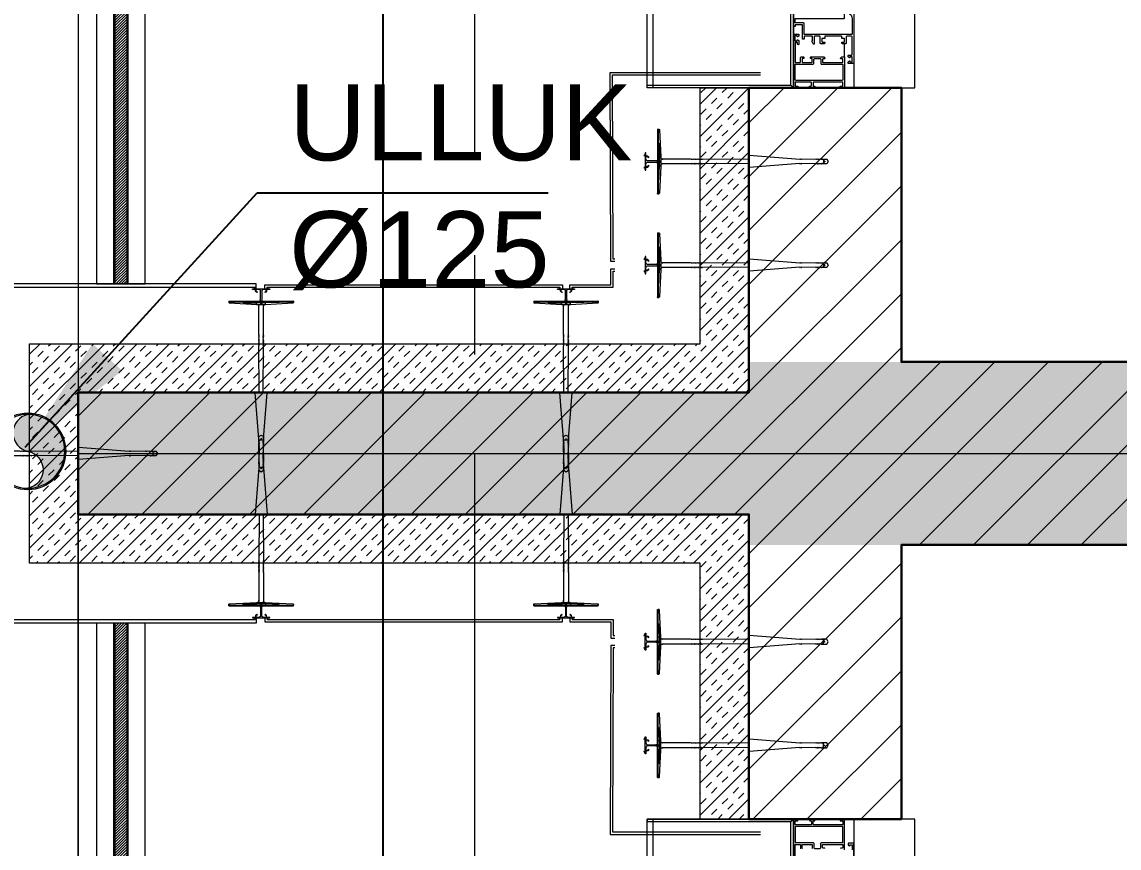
# Model space of a CAD drawing. Header units: centimetres. Extents: x 92587 to 105438, y -55119 to -48334.
# Drawn here: x 93369.9 to 93549.8, y -51037.1 to -50901.6 of the extents above; entities that cross this region are included whole.
import ezdxf

# ---------------------------------------------------------------- set-up
doc = ezdxf.new("R2010")
doc.units = ezdxf.units.CM
doc.header["$LTSCALE"] = 50
doc.header["$MEASUREMENT"] = 0
for name, pattern in [('AUSGEZOGEN', [0]), ('AXES', [2, 1.25, -0.25, 0.25, -0.25]), ('CACHE', [0.375, 0.25, -0.125]), ('CORNER', [20, 0, -20])]:
    doc.linetypes.add(name, pattern=pattern)
doc.layers.get('0').update_dxf_attribs({"color": 8})
for name, color, linetype, lineweight in [('ACITOP', 214, 'Continuous', 18), ('BETON CACHE', 4, 'CACHE', 5), ('CONSOLE ISOL.', 214, 'Continuous', 15), ('ISOLATION', 252, 'Continuous', 0), ('MACONNERIE COUPE', 7, 'Continuous', 30), ('MACONNERIE HACHURE', 253, 'Continuous', 13), ('WD_Corner', 154, 'Continuous', 5), ('WD_Dowel', 154, 'Continuous', 5), ('WD_Text_Legende', 154, 'AUSGEZOGEN', 5), ('WINDOWS', 21, 'Continuous', 5)]:
    doc.layers.add(name, color=color, linetype=linetype, lineweight=lineweight)
for name, color, linetype in [('AXES', 10, 'AXES'), ('BORD', 5, 'Continuous'), ('TALUS', 2, 'Continuous'), ('TEXTE', 7, 'Continuous')]:
    doc.layers.add(name, color=color, linetype=linetype)
doc.layers.add('HYPALON', color=7, linetype='Continuous', true_color=0xffaa00)
doc.layers.add('WD_Assist1', color=6, linetype='CORNER', lineweight=0, plot=False)
doc.styles.add('RS_TEXT_1.50', font='arial.ttf', dxfattribs={"height": 12.5})
doc.styles.add('RS_TXT_50', font='arial.ttf', dxfattribs={"height": 12.5})
doc.dimstyles.new('ISO-25', dxfattribs={"dimtxt": 2.5, "dimasz": 2.5, "dimexe": 1.25, "dimexo": 0.625, "dimtad": 1, "dimtxsty": 'Standard', "dimcen": 2.5, "dimadec": 0, "dimazin": 0, "dimtfac": 1, "dimtmove": 0, "dimatfit": 3, "dimfxl": 1, "dimarcsym": 0})
doc.dimstyles.new('RS_50CM_LINEAIRE', dxfattribs={"dimscale": 5, "dimtxt": 12.5, "dimasz": 1.5, "dimexe": 1, "dimexo": 2.5, "dimgap": 1, "dimtad": 1, "dimdec": 1, "dimrnd": 0.5, "dimdsep": 46, "dimtxsty": 'RS_TXT_50', "dimblk1": 'ARCHTICK', "dimblk2": 'ARCHTICK', "dimsah": 1, "dimcen": 2.5, "dimdle": 1, "dimclrt": 4, "dimadec": 0, "dimazin": 2, "dimtfac": 1, "dimtdec": 1, "dimtix": 1, "dimtmove": 2, "dimatfit": 3, "dimfxl": 1, "dimtolj": 1, "dimtzin": 0, "dimarcsym": 0})

# ---------------------------------------------------------------- blocks, each defined once
blk = doc.blocks.new('A$C1cd8c289')
at = {"layer": 'AXES', "lineweight": 5, "ltscale": 1.3}
blk.add_line((-1265, 1580), (-1265, -1500), dxfattribs=at)
blk = doc.blocks.new('DRITARE POS 3')
at = {"layer": 'WINDOWS', "color": 165, "linetype": 'CACHE'}
blk.add_line((-32.9, -160.11), (-32.9, 0), dxfattribs=at)
at = {"layer": 'WINDOWS'}
for p, q in [((-9.9, -151.38), (-9.9, -150)), ((-1.5, -155.12), (-1.5, -152.86))]:
    blk.add_line(p, q, dxfattribs=at)
at = {"layer": 'WINDOWS', "color": 165}
for points in [[(-9.9, 0), (-9.9, -160.11), (-33.9, -160.11), (-33.9, 0)], [(-9.9, 0), (-33.9, 0), (-33.9, -0.4), (-10.3, -0.4)], [(-10.3, -159.71), (-10.3, -0.4), (-9.9, 0), (-9.9, -160.11)], [(0, 0), (0, -160.11), (10, -160.11), (10, 0)], [(-9.9, -160.11), (-33.9, -160.11), (-33.9, -159.71), (-10.3, -159.71)]]:
    blk.add_lwpolyline(points, close=True, dxfattribs=at)
at = {"layer": 'WINDOWS'}
for points in [[(-4.76, -4.8, 0.414214), (-4.82, -4.74), (-5.01, -4.74, -0.340481), (-5.14, -4.65), (-5.14, -4.24, -0.414214), (-5.04, -4.14), (-1.87, -4.14, -0.414214), (-1.78, -4.24), (-1.78, -4.65, -0.414214), (-1.87, -4.74), (-2.09, -4.74, 0.414214), (-2.15, -4.8)], [(-1.5, -5.02), (-1.5, -0.06, 0.414214), (-1.55, 0), (-2.13, 0, 0.322823), (-2.19, -0.04), (-2.24, -0.21, 0.511918), (-2.19, -0.28), (-1.87, -0.28, -0.414214), (-1.78, -0.37), (-1.78, -0.84, -0.414214), (-1.87, -0.93), (-6.57, -0.93, -0.414214), (-6.67, -0.84), (-6.67, -0.37, -0.414214), (-6.57, -0.28), (-6.44, -0.28, 0.511918), (-6.39, -0.21), (-6.45, -0.04, 0.322823), (-6.5, 0), (-7.12, 0, 0.322823), (-7.17, -0.04), (-7.23, -0.21, 0.511918), (-7.17, -0.28), (-7.04, -0.28, -0.414214), (-6.95, -0.37), (-6.95, -0.84, -0.414214), (-7.04, -0.93), (-9.52, -0.93, -0.414214), (-9.62, -0.84), (-9.62, -0.37, -0.414214), (-9.52, -0.28), (-9.21, -0.28, 0.511918), (-9.15, -0.21), (-9.21, -0.04, 0.322823), (-9.26, 0), (-9.84, 0, 0.414214), (-9.9, -0.06), (-9.9, -8.75, 0.414214)], [(-9.62, -7.37), (-9.62, -4.2, -0.414214), (-9.56, -4.14), (-8.83, -4.14, -0.414214), (-8.74, -4.24), (-8.74, -4.89, 0.414214)], [(-8.4, -4.8, -0.414214), (-8.46, -4.74), (-8.46, -4.24, -0.414214), (-8.37, -4.14), (-6.91, -4.14, -0.414214), (-6.82, -4.24), (-6.82, -4.74, -0.414214), (-6.87, -4.8)], [(0, -11.37), (0, -4.01, 0.414214), (-0.06, -3.96), (-0.84, -3.96, 0.414214), (-0.9, -4.01), (-0.9, -4.22, 0.250765), (-0.88, -4.27), (-0.71, -4.4, 0.599022), (-0.62, -4.35), (-0.62, -4.26, -0.414214), (-0.56, -4.2), (-0.3, -4.2, -0.414214), (-0.25, -4.26), (-0.25, -5.04, -0.414214)], [(0, -148.74), (0, -156.1, -0.414214), (-0.06, -156.15), (-0.84, -156.15, -0.414214), (-0.9, -156.1), (-0.9, -155.89, -0.250765), (-0.88, -155.85), (-0.71, -155.72, -0.599022), (-0.62, -155.76), (-0.62, -155.86, 0.414214), (-0.56, -155.91), (-0.3, -155.91, 0.414214), (-0.25, -155.86), (-0.25, -155.07, 0.414214), (-0.3, -155.02), (-0.56, -155.02, 0.414214), (-0.62, -155.07), (-0.62, -155.16, -0.599022), (-0.71, -155.21), (-0.88, -155.08, -0.250765), (-0.9, -155.03), (-0.9, -154.83, -0.414214), (-0.84, -154.77), (-0.34, -154.77, 0.414214), (-0.28, -154.72), (-0.28, -151.77, 0.414214), (-0.38, -151.67), (-1.12, -151.67, 0.414214), (-1.22, -151.77), (-1.22, -152.79, -0.414214), (-1.31, -152.89), (-1.87, -152.89, -0.414214), (-1.96, -152.79), (-1.96, -152.66, -0.414214), (-1.91, -152.61), (-1.55, -152.61, 0.414214), (-1.5, -152.55), (-1.5, -152.1, 0.414214), (-1.55, -152.05), (-1.91, -152.05, -0.414214), (-1.96, -151.99), (-1.96, -151.73, 0.414214), (-2.02, -151.67), (-4.71, -151.67, 0.414214), (-4.76, -151.73), (-4.76, -151.99, -0.414214), (-4.82, -152.05), (-5.17, -152.05, 0.414214), (-5.23, -152.1), (-5.23, -152.55, 0.414214), (-5.17, -152.61), (-4.82, -152.61, -0.414214), (-4.76, -152.66), (-4.76, -152.79, -0.414214), (-4.86, -152.89), (-5.42, -152.89, -0.414214), (-5.51, -152.79), (-5.51, -151.77, 0.414214), (-5.6, -151.67), (-6.39, -151.67, 0.414214), (-6.48, -151.77), (-6.48, -152.89, -0.809546), (-6.66, -152.93), (-6.85, -152.5, -0.543142), (-6.8, -152.42, 0.414214), (-6.74, -152.36), (-6.74, -151.77, 0.414214), (-6.84, -151.67), (-8.07, -151.67, 0.414214), (-8.12, -151.73), (-8.12, -152.08, -0.414214), (-8.18, -152.14), (-8.35, -152.14, -0.414214), (-8.4, -152.08), (-8.4, -149.86, 0.414214), (-8.5, -149.77), (-9.56, -149.77, 0.414214), (-9.62, -149.83), (-9.62, -150.03, -0.414214), (-9.67, -150.09), (-9.84, -150.09, -0.414214), (-9.9, -150.03), (-9.9, -143.85, -0.414214)]]:
    blk.add_lwpolyline(points, format="xyb", dxfattribs=at)
for points in [[(-9.9, -160.11), (-9.9, 0), (0, 0), (0, -160.11)], [(-1.78, -1.27), (-1.83, -1.21), (-9.56, -1.21), (-9.62, -1.27), (-9.62, -3.81), (-9.56, -3.86), (-6.63, -3.86), (-6.54, -3.96), (-6.54, -4.7), (-6.44, -4.8), (-5.51, -4.8), (-5.42, -4.7), (-5.42, -3.96), (-5.32, -3.86), (-1.83, -3.86), (-1.78, -3.81)], [(-1.78, -158.84), (-1.83, -158.9), (-9.56, -158.9), (-9.62, -158.84), (-9.62, -156.3), (-9.56, -156.25), (-6.63, -156.25), (-6.54, -156.15), (-6.54, -155.41), (-6.44, -155.31), (-5.51, -155.31), (-5.42, -155.41), (-5.42, -156.15), (-5.32, -156.25), (-1.83, -156.25), (-1.78, -156.3)]]:
    blk.add_lwpolyline(points, close=True, dxfattribs=at)
for points in [[(-1.5, -147.9, -0.414214), (-1.4, -147.81), (-1.18, -147.81), (-1.18, -147.81, -0.414214), (-0.28, -148.74), (-0.28, -151.34, -0.414214), (-0.34, -151.39), (-8.07, -151.39, -0.414214), (-8.12, -151.34), (-8.12, -149.58, 0.414214), (-8.22, -149.49), (-9.52, -149.49, -0.414214), (-9.62, -149.4), (-9.62, -148.84, -0.414214), (-9.52, -148.74), (-1.59, -148.74, 0.414214), (-1.5, -148.65)], [(-7.08, -155.11), (-7.02, -155.05, -0.198912), (-6.98, -155.03), (-4.97, -155.03, -0.198912), (-4.93, -155.05), (-4.78, -155.2, -0.198912), (-4.76, -155.24), (-4.76, -155.31, -0.414214), (-4.82, -155.37), (-5.01, -155.37, 0.340481), (-5.14, -155.46), (-5.14, -155.87, 0.414214), (-5.04, -155.97), (-1.87, -155.97, 0.414214), (-1.78, -155.87), (-1.78, -155.46, 0.414214), (-1.87, -155.37), (-2.09, -155.37, -0.414214), (-2.15, -155.31), (-2.15, -155.24, -0.198912), (-2.13, -155.2), (-1.98, -155.05, -0.198912), (-1.94, -155.03), (-1.55, -155.03, -0.414214), (-1.5, -155.09), (-1.5, -160.06, -0.414214), (-1.55, -160.11), (-2.13, -160.11, -0.322823), (-2.19, -160.07), (-2.24, -159.91, -0.511918), (-2.19, -159.83), (-1.87, -159.83, 0.414214), (-1.78, -159.74), (-1.78, -159.27, 0.414214), (-1.87, -159.18), (-6.57, -159.18, 0.414214), (-6.67, -159.27), (-6.67, -159.74, 0.414214), (-6.57, -159.83), (-6.44, -159.83, -0.511918), (-6.39, -159.91), (-6.45, -160.07, -0.322823), (-6.5, -160.11), (-7.12, -160.11, -0.322823), (-7.17, -160.07), (-7.23, -159.91, -0.511918), (-7.17, -159.83), (-7.04, -159.83, 0.414214), (-6.95, -159.74), (-6.95, -159.27, 0.414214), (-7.04, -159.18), (-9.52, -159.18, 0.414214), (-9.62, -159.27), (-9.62, -159.74, 0.414214), (-9.52, -159.83), (-9.21, -159.83, -0.511918), (-9.15, -159.91), (-9.21, -160.07, -0.322823), (-9.26, -160.11), (-9.84, -160.11, -0.414214), (-9.9, -160.06), (-9.9, -151.36, -0.414214), (-9.84, -151.3), (-9.06, -151.3, -0.414214), (-9, -151.36), (-9, -151.6, -0.250765), (-9.03, -151.65), (-9.19, -151.76, -0.599022), (-9.28, -151.71), (-9.28, -151.6, 0.414214), (-9.34, -151.54), (-9.6, -151.54, 0.414214), (-9.65, -151.6), (-9.65, -152.38, 0.414214), (-9.6, -152.44), (-9.34, -152.44, 0.414214), (-9.28, -152.38), (-9.28, -152.31, -0.599022), (-9.19, -152.26), (-9.03, -152.37, -0.250765), (-9, -152.42), (-9, -152.95, -1), (-9.21, -152.95), (-9.21, -152.74, 0.414214), (-9.26, -152.68), (-9.56, -152.68, 0.414214), (-9.62, -152.74), (-9.62, -155.91, 0.414214), (-9.56, -155.97), (-8.83, -155.97, 0.414214), (-8.74, -155.87), (-8.74, -155.22, -0.414214), (-8.55, -155.03), (-8.3, -155.03, -0.198912), (-8.26, -155.05), (-8.2, -155.11, -0.198912), (-8.18, -155.15), (-8.18, -155.26, -0.414214), (-8.24, -155.31), (-8.4, -155.31, 0.414214), (-8.46, -155.37), (-8.46, -155.87, 0.414214), (-8.37, -155.97), (-6.91, -155.97, 0.414214), (-6.82, -155.87), (-6.82, -155.37, 0.414214), (-6.87, -155.31), (-7.04, -155.31, -0.414214), (-7.1, -155.26), (-7.1, -155.15, -0.198912)]]:
    blk.add_lwpolyline(points, format="xyb", close=True, dxfattribs=at)
blk = doc.blocks.new('ankeri')
at = {"layer": 'WD_Assist1'}
for p, q in [((-2.32, 5.2), (-2.54, 0.59)), ((-2.22, 5.3), (-2.32, 5.2)), ((-2, 5.3), (-2.22, 5.3)), ((-2, -5.3), (-2, 5.3)), ((-29.75, 0.39), (-30, 0)), ((-30, 0), (-29.75, -0.39)), ((-2.76, 0.39), (-29.75, 0.39)), ((-2.54, 0.59), (-2.76, 0.39)), ((-29.75, -0.39), (-2.76, -0.39)), ((-2.76, -0.39), (-2.54, -0.59)), ((-2.54, -0.59), (-2.32, -5.2)), ((-2.32, -5.2), (-2.22, -5.3)), ((-2.22, -5.3), (-2, -5.3))]:
    blk.add_line(p, q, dxfattribs=at)
at = {"layer": 'WD_Corner', "lineweight": 5}
blk.add_lwpolyline([(-2, 0.1), (-1.85, 0.1, -1), (-1.75, 0.1), (-0.25, 0.1, 0.185242), (-0.1, 0.55), (-0.1, 0.72), (-0.15, 0.73), (-0.15, 0.74), (-0.1, 0.75), (-0.1, 0.85), (-0.3, 0.85), (-0.3, 0.8), (-0.32, 0.8), (-0.33, 0.85), (-0.38, 0.85), (-0.5, 0.73), (-0.47, 0.68), (-0.48, 0.68), (-0.53, 0.7), (-0.54, 0.69), (-0.51, 0.65), (-0.54, 0.62), (-0.61, 0.69), (-0.4, 0.9), (-0.1, 0.9), (-0.1, 1.4), (0, 1.4), (0.05, 1.2), (0, 1.2), (0.05, 1.1), (0, 1.1), (0.25, 1), (0, 1), (0, -1), (0.25, -1), (0, -1.1), (0.05, -1.1), (0, -1.2), (0.05, -1.2), (0, -1.4), (-0.1, -1.4), (-0.1, -0.9), (-0.4, -0.9), (-0.61, -0.69), (-0.54, -0.62), (-0.51, -0.65), (-0.54, -0.69), (-0.53, -0.7), (-0.48, -0.68), (-0.47, -0.68), (-0.5, -0.73), (-0.38, -0.85), (-0.33, -0.85), (-0.32, -0.8), (-0.3, -0.8), (-0.3, -0.85), (-0.1, -0.85), (-0.1, -0.75), (-0.15, -0.74), (-0.15, -0.73), (-0.1, -0.72), (-0.1, -0.55, 0.185242), (-0.25, -0.1), (-1.75, -0.1, -1), (-1.85, -0.1), (-2, -0.1)], format="xyb", close=True, dxfattribs=at)
at = {"layer": 'WD_Dowel'}
for p, q in [((-2.32, 5.2), (-2.54, 0.74)), ((-2, 5.3), (-2.22, 5.3)), ((-2.11, 5.3), (-2.11, -5.3)), ((-2, 5.3), (-2, -5.3)), ((-2.11, 2.94), (-2.32, 2.94)), ((-2.32, 2.94), (-2.32, 0.74)), ((-29.75, 0.39), (-30, 0)), ((-30, 0), (-29.75, -0.39)), ((-28.88, 0.39), (-29.75, 0.39)), ((-29.47, 0.05), (-29.25, 0.09)), ((-29.47, 0.05), (-29.47, -0.05)), ((-29.25, 0.29), (-29.04, 0.37)), ((-29.25, 0.29), (-29.25, -0.29)), ((-28.88, 0.39), (-29.04, 0.34)), ((-29.04, 0.34), (-29.04, 0.37)), ((-28.82, 0.39), (-28.88, 0.39)), ((-28.82, 0.39), (-28.82, 0.34)), ((-28.82, 0.34), (-28.66, 0.39)), ((-28.61, 0.39), (-28.66, 0.39)), ((-28.61, 0.39), (-28.66, 0.39)), ((-28.61, 0.39), (-28.61, 0.34)), ((-28.61, 0.34), (-28.44, 0.39)), ((-28.39, 0.39), (-28.44, 0.39)), ((-28.39, 0.39), (-28.39, 0.34)), ((-28.39, 0.34), (-28.23, 0.39)), ((-28.17, 0.39), (-28.23, 0.39)), ((-28.17, 0.39), (-28.17, 0.34)), ((-28.17, 0.34), (-28.01, 0.39)), ((-27.96, 0.39), (-28.01, 0.39)), ((-27.96, 0.39), (-27.96, 0.34)), ((-27.96, 0.34), (-25.61, 0.39)), ((-25.56, 0.39), (-25.61, 0.39)), ((-25.56, 0.39), (-25.56, 0.34)), ((-25.56, 0.34), (-25.4, 0.39)), ((-25.34, 0.39), (-25.4, 0.39)), ((-25.34, 0.34), (-17.05, 0.99)), ((-25.34, 0.39), (-25.34, 0.34)), ((-17, 0.99), (-17.05, 0.99)), ((-17, 0.99), (-17, 0.34)), ((-17, 0.34), (-9.36, 0.39)), ((-9.3, 0.39), (-9.36, 0.39)), ((-9.3, 0.39), (-9.3, 0.34)), ((-9.3, 0.34), (-9.14, 0.39)), ((-9.09, 0.39), (-9.14, 0.39)), ((-9.09, 0.39), (-9.09, 0.34)), ((-9.09, 0.34), (-8.93, 0.39)), ((-8.87, 0.39), (-8.93, 0.39)), ((-8.87, 0.39), (-8.87, 0.34)), ((-8.87, 0.34), (-8.71, 0.39)), ((-8.66, 0.39), (-8.71, 0.39)), ((-8.66, 0.39), (-8.66, 0.34)), ((-8.66, 0.34), (-8.5, 0.39)), ((-8.44, 0.39), (-8.5, 0.39)), ((-8.44, 0.39), (-8.44, 0.34)), ((-8.44, 0.34), (-8.28, 0.39)), ((-8.23, 0.39), (-8.28, 0.39)), ((-8.23, 0.39), (-8.23, 0.34)), ((-8.23, 0.34), (-8.06, 0.39)), ((-8.01, 0.39), (-8.06, 0.39)), ((-8.01, 0.39), (-8.01, 0.34)), ((-8.01, 0.34), (-7.85, 0.39)), ((-7.79, 0.39), (-7.85, 0.39)), ((-7.79, 0.39), (-7.79, 0.34)), ((-7.79, 0.34), (-7.63, 0.39)), ((-7.58, 0.39), (-7.63, 0.39)), ((-7.58, 0.39), (-7.58, 0.34)), ((-7.58, 0.34), (-7.42, 0.39)), ((-7.42, 0.39), (-2.76, 0.39)), ((-2.54, 0.74), (-2.54, -0.74)), ((-2.54, 0.74), (-2.11, 0.74)), ((-2.11, 0.1), (-2.54, 0.1)), ((-2.32, 0.1), (-2.32, 0.74)), ((-29.75, -0.39), (-28.88, -0.39)), ((-29.25, -0.1), (-29.47, -0.05)), ((-29.25, -0.29), (-29.04, -0.37)), ((-29.04, -0.37), (-29.04, -0.34)), ((-29.04, -0.34), (-28.88, -0.39)), ((-28.82, -0.39), (-28.88, -0.39)), ((-28.82, -0.39), (-28.82, -0.34)), ((-28.82, -0.34), (-28.66, -0.39)), ((-28.61, -0.39), (-28.66, -0.39)), ((-28.61, -0.39), (-28.61, -0.34)), ((-28.61, -0.34), (-28.44, -0.39)), ((-28.39, -0.39), (-28.44, -0.39)), ((-28.39, -0.39), (-28.39, -0.34)), ((-28.39, -0.34), (-28.23, -0.39)), ((-28.17, -0.39), (-28.23, -0.39)), ((-28.17, -0.39), (-28.17, -0.34)), ((-28.17, -0.34), (-28.01, -0.39)), ((-27.96, -0.39), (-28.01, -0.39)), ((-27.96, -0.39), (-27.96, -0.34)), ((-27.96, -0.34), (-25.61, -0.39)), ((-25.56, -0.39), (-25.61, -0.39)), ((-25.56, -0.39), (-25.56, -0.34)), ((-25.56, -0.34), (-25.4, -0.39)), ((-25.34, -0.39), (-25.4, -0.39)), ((-25.34, -0.39), (-25.34, -0.34)), ((-25.34, -0.34), (-17.05, -0.99)), ((-17, -0.99), (-17.05, -0.99)), ((-17, -0.99), (-17, -0.34)), ((-17, -0.34), (-9.36, -0.39)), ((-9.3, -0.39), (-9.36, -0.39)), ((-9.3, -0.39), (-9.3, -0.34)), ((-9.3, -0.34), (-9.14, -0.39)), ((-9.09, -0.39), (-9.14, -0.39)), ((-9.09, -0.39), (-9.09, -0.34)), ((-9.09, -0.34), (-8.93, -0.39)), ((-8.87, -0.39), (-8.93, -0.39)), ((-8.87, -0.39), (-8.87, -0.34)), ((-8.87, -0.34), (-8.71, -0.39)), ((-8.66, -0.39), (-8.71, -0.39)), ((-8.66, -0.39), (-8.66, -0.34)), ((-8.66, -0.34), (-8.5, -0.39)), ((-8.44, -0.39), (-8.5, -0.39)), ((-8.44, -0.39), (-8.44, -0.34)), ((-8.44, -0.34), (-8.28, -0.39)), ((-8.23, -0.39), (-8.28, -0.39)), ((-8.23, -0.39), (-8.23, -0.34)), ((-8.23, -0.34), (-8.06, -0.39)), ((-8.01, -0.39), (-8.06, -0.39)), ((-8.01, -0.39), (-8.01, -0.34)), ((-8.01, -0.34), (-7.85, -0.39)), ((-7.79, -0.39), (-7.85, -0.39)), ((-7.79, -0.39), (-7.79, -0.34)), ((-7.79, -0.34), (-7.63, -0.39)), ((-7.58, -0.39), (-7.63, -0.39)), ((-7.58, -0.39), (-7.58, -0.34)), ((-7.58, -0.34), (-7.42, -0.39)), ((-7.42, -0.39), (-2.76, -0.39)), ((-2.11, -0.1), (-2.54, -0.1)), ((-2.54, -0.74), (-2.11, -0.74)), ((-2.54, -0.74), (-2.32, -5.2)), ((-2.32, -0.74), (-2.32, -0.1)), ((-2.22, -2.94), (-2.32, -0.74)), ((-2.11, -2.94), (-2.22, -2.94)), ((-2, -5.3), (-2.22, -5.3))]:
    blk.add_line(p, q, dxfattribs=at)
for centre, major_axis, start_param, end_param in [((-2.22, 5.2), (0.108, 0), 1.570796, 3.141593), ((-2.76, 0.59), (0.216, 0), -1.570795, 0), ((-2.76, -0.59), (-0.216, 0), 3.141593, 4.712389), ((-2.22, -5.2), (0.108, 0), 3.141593, 4.712389)]:
    blk.add_ellipse(centre, major_axis=major_axis, ratio=0.909091, start_param=start_param, end_param=end_param, dxfattribs=at)
blk = doc.blocks.new('A$C2225a440')
at = {"layer": 'ACITOP', "ltscale": 0.5, "true_color": 0x2776bb, "transparency": 33554559}
h = blk.add_hatch(color=152, dxfattribs=at)
h.dxf.hatch_style = 1
h.paths.add_polyline_path([(0, 6.05, 0.414214), (-6.05, 0, 0.414214), (0, -6.05, -0.823148), (0, 0, 0.810651)])
at = {"layer": 'ACITOP', "ltscale": 0.5}
blk.add_lwpolyline([(0, 6.05, -0.810651), (0, 0, 0.823148), (0, -6.05)], format="xyb", dxfattribs=at)
for radius in [6.25, 6.05]:
    blk.add_circle((0, 0), radius, dxfattribs=at)
blk = doc.blocks.new('_ArchTick')
at = {"color": 0, "linetype": 'ByBlock', "const_width": 0.15}
blk.add_lwpolyline([(-0.5, -0.5), (0.5, 0.5)], dxfattribs=at)
blk = doc.blocks.new('*D2856')
at = {"layer": 'Defpoints', "color": 0, "ltscale": 0.5, "transparency": 16777216}
for p in [(93429.11, -50828.34), (93934.11, -50987.36), (93429.11, -51247.36)]:
    blk.add_point(p, dxfattribs=at)
at = {"layer": 'TALUS', "color": 0, "lineweight": -2, "ltscale": 0.5, "transparency": 16777216}
for p, q in [((93429.11, -51234.86), (93429.11, -50823.34)), ((93934.11, -50974.86), (93934.11, -50823.34)), ((93939.11, -50828.34), (93424.11, -50828.34))]:
    blk.add_line(p, q, dxfattribs=at)
at = {"layer": 'TALUS', "color": 0, "lineweight": -2, "ltscale": 0.5, "transparency": 16777216, "xscale": 7.5, "yscale": 7.5, "zscale": 7.5, "rotation": 180}
blk.add_blockref('_ArchTick', (93429.11, -50828.34), dxfattribs=at)
at = {"layer": 'TALUS', "color": 0, "lineweight": -2, "ltscale": 0.5, "transparency": 16777216, "xscale": 7.5, "yscale": 7.5, "zscale": 7.5}
blk.add_blockref('_ArchTick', (93934.11, -50828.34), dxfattribs=at)
at = {"layer": 'TALUS', "color": 4, "ltscale": 0.5, "transparency": 16777216, "insert": (93681.61, -50816.96), "char_height": 12.5, "attachment_point": 5, "style": 'RS_TXT_50'}
blk.add_mtext('\\A1;505', dxfattribs=at)

msp = doc.modelspace()

# ---------------------------------------------------------------- hatches: boundary and pattern name
at = {"layer": 'ISOLATION', "transparency": 33554687}
h = msp.add_hatch(dxfattribs=at)
h.set_pattern_fill('INSUL', color=256, scale=10, angle=45)
h.set_pattern_definition([(45, (94479.1084, -53332.3623), (-2.6516504, 2.6516504), []), (45, (94478.2245, -53331.4784), (-2.6516504, 2.6516504), [1.25, -1.25]), (45, (94477.3406, -53330.5945), (-2.6516504, 2.6516504), [1.25, -1.25])])
h.paths.add_polyline_path([(93371.11, -50990.36), (93371.11, -50954.36), (93481.11, -50954.36), (93481.11, -50912.36), (93489.11, -50912.36), (93489.11, -50962.36), (93379.11, -50962.36), (93379.11, -50982.36), (93489.11, -50982.36), (93489.11, -51032.36), (93481.11, -51032.36), (93481.11, -50990.36)])
at = {"layer": 'MACONNERIE HACHURE'}
h = msp.add_hatch(dxfattribs=at)
h.set_pattern_fill('ANSI31', color=256, scale=50, style=0)
h.set_pattern_definition([(45, (0, 5835.283), (-4.41941738, 4.41941738), [])])
h.paths.add_polyline_path([(93729.11, -50527.36), (93729.11, -50358.36), (93801.11, -50358.36), (93801.11, -50337.36), (93779.11, -50337.36), (93779.11, -50332.36), (93959.11, -50332.36), (93959.11, -50344.36), (93909.11, -50344.36), (93909.11, -50517.36), (93887.11, -50517.36), (93887.11, -50505.36), (93897.11, -50505.36), (93897.11, -50344.36), (93806.11, -50344.36), (93806.11, -50363.36), (93749.11, -50363.36), (93749.11, -50505.36), (93805.11, -50505.36), (93805.11, -50517.36), (93741.11, -50517.36), (93741.11, -50527.36)])
h.paths.add_polyline_path([(94298.94, -51192.36), (94249.11, -51192.36), (94249.11, -51152.36), (94298.94, -51152.36)])
h.paths.add_polyline_path([(94459.11, -51192.36), (94419.11, -51192.36), (94419.11, -51152.36), (94459.11, -51152.36)])
h.paths.add_polyline_path([(94319.11, -51547.36), (94229.11, -51547.36), (94229.11, -51487.36), (94076.11, -51487.36), (94076.11, -51547.36), (94064.11, -51547.36), (94064.11, -51427.36), (94084.11, -51427.36), (94084.11, -51462.36), (94249.11, -51462.36), (94249.11, -51511.36), (94319.11, -51511.36), (94319.11, -51462.36), (94354.11, -51462.36), (94354.11, -51482.36), (94344.11, -51482.36), (94344.11, -51532.36), (94319.11, -51532.36), (94319.11, -51516.36), (94249.11, -51516.36), (94249.11, -51542.36), (94319.11, -51542.36)])
h.paths.add_polyline_path([(93749.11, -49932.36), (93849.11, -49932.36), (93849.11, -49907.36), (93749.11, -49907.36)])
h.paths.add_polyline_path([(93514.11, -51940.47), (93489.11, -51940.47), (93489.11, -51987.36), (93514.11, -51987.36)])
h.paths.add_polyline_path([(93514.11, -50042.36), (93489.11, -50042.36), (93489.11, -50022.36), (93514.11, -50022.36)])
h.paths.add_polyline_path([(94196.61, -51192.36), (94214.11, -51192.36), (94214.11, -51172.36), (94196.61, -51172.36)])
h.paths.add_polyline_path([(93874.11, -51305.36), (93864.11, -51305.36), (93864.11, -51317.36), (93904.11, -51317.36), (93904.11, -51305.36), (93894.11, -51305.36), (93894.11, -50987.36), (94064.11, -50987.36), (94064.11, -51305.36), (93986.1, -51305.36), (93986.1, -51317.36), (94064.11, -51317.36), (94064.11, -51327.36), (94084.11, -51327.36), (94084.11, -51192.36), (94096.61, -51192.36), (94096.61, -51172.36), (94084.11, -51172.36), (94084.11, -50957.36), (94063.11, -50957.36), (94063.11, -50627.36), (93965.1, -50627.36), (93965.1, -50639.36), (94043.11, -50639.36), (94043.11, -50957.36), (93873.11, -50957.36), (93873.11, -50639.36), (93883.11, -50639.36), (93883.11, -50627.36), (93843.11, -50627.36), (93843.11, -50639.36), (93853.11, -50639.36), (93853.11, -50957.36), (93514.11, -50957.36), (93514.11, -50912.36), (93489.11, -50912.36), (93489.11, -50962.36), (93379.11, -50962.36), (93379.11, -50982.36), (93489.11, -50982.36), (93489.11, -51032.36), (93514.11, -51032.36), (93514.11, -50987.36), (93874.11, -50987.36)])
h.paths.add_polyline_path([(93706.11, -50332.36), (93706.11, -50352.36), (93404.11, -50352.36), (93404.11, -50417.36), (93379.11, -50417.36), (93379.11, -50327.36), (93489.11, -50327.36), (93489.11, -50312.36), (93514.11, -50312.36), (93514.11, -50332.36)])
h.paths.add_polyline_path([(94149.11, -50235.36), (94174.11, -50235.36), (94174.11, -50513.36), (94226.11, -50513.36), (94226.11, -50535.36), (94214.11, -50535.36), (94214.11, -50525.36), (94089.11, -50525.36), (94089.11, -50513.36), (94149.11, -50513.36)])
h.paths.add_polyline_path([(94174.11, -50162.36), (94174.11, -50142.36), (94224.11, -50142.36), (94224.11, -50022.36), (94249.11, -50022.36), (94249.11, -50137.36), (94266.61, -50137.36), (94266.61, -50162.36)])
h.paths.add_polyline_path([(93514.11, -49972.36), (93514.11, -49932.36), (93569.11, -49932.36), (93569.11, -49907.36), (93489.11, -49907.36), (93489.11, -49972.36)])
h.paths.add_polyline_path([(94089.11, -49932.36), (94029.11, -49932.36), (94029.11, -49907.36), (94114.11, -49907.36), (94114.11, -49972.36), (94114.11, -49972.36), (94114.11, -50022.36), (94089.11, -50022.36)])
h.paths.add_polyline_path([(93514.11, -51612.36), (93514.11, -51670.47), (93489.11, -51670.47), (93489.11, -51617.36), (93379.11, -51617.36), (93379.11, -51527.36), (93404.11, -51527.36), (93404.11, -51592.36), (93737.11, -51592.36), (93737.11, -51419.36), (93749.11, -51419.36), (93749.11, -51427.36), (93805.11, -51427.36), (93805.11, -51439.36), (93749.11, -51439.36), (93749.11, -51587.36), (93897.11, -51587.36), (93897.11, -51439.36), (93887.11, -51439.36), (93887.11, -51427.36), (93909.11, -51427.36), (93909.11, -51600.36), (93958.97, -51600.36), (93958.97, -51612.36)])
h.paths.add_polyline_path([(93749.11, -51285.36), (93749.11, -51305.36), (93772.11, -51305.36), (93772.11, -51317.36), (93749.11, -51317.36), (93749.11, -51327.36), (93737.11, -51327.36), (93737.11, -51297.36), (93514.11, -51297.36), (93514.11, -51285.36)], flags=17)
h.paths.add_polyline_path([(93729.11, -50647.36), (93514.11, -50647.36), (93514.11, -50659.36), (93741.11, -50659.36), (93741.11, -50639.36), (93751.11, -50639.36), (93751.11, -50627.36), (93741.11, -50627.36), (93741.11, -50619.36), (93729.11, -50619.36)])
h.paths.add_polyline_path([(94314.11, -50647.36), (94314.11, -50635.36), (94226.11, -50635.36), (94226.11, -50627.36), (94214.11, -50627.36), (94214.11, -50647.36)])
h.paths.add_polyline_path([(93404.11, -51297.36), (93379.11, -51297.36), (93379.11, -51347.36), (93404.11, -51347.36)])
h.paths.add_polyline_path([(93404.11, -50647.36), (93379.11, -50647.36), (93379.11, -50597.36), (93404.11, -50597.36)])
h.paths.add_polyline_path([(93514.11, -51247.36), (93489.11, -51247.36), (93489.11, -51192.47), (93514.11, -51192.47)], flags=17)
h.paths.add_polyline_path([(93514.11, -50697.36), (93489.11, -50697.36), (93489.11, -50752.25), (93514.11, -50752.25)], flags=17)
h.paths.add_polyline_path([(94659.28, -51192.36), (94709.11, -51192.36), (94709.11, -51152.36), (94659.28, -51152.36)])
h.paths.add_polyline_path([(94499.11, -51192.36), (94539.11, -51192.36), (94539.11, -51152.36), (94499.11, -51152.36)])
h.paths.add_polyline_path([(94344.11, -52012.36), (94364.11, -52012.36), (94364.11, -52037.36), (94344.11, -52037.36)])
h.paths.add_polyline_path([(94029.11, -52012.36), (94029.11, -52037.36), (94209.11, -52037.36), (94209.11, -52012.36)])
h.paths.add_polyline_path([(94639.11, -51547.36), (94729.11, -51547.36), (94729.11, -51487.36), (94882.11, -51487.36), (94882.11, -51547.36), (94894.11, -51547.36), (94894.11, -51427.36), (94874.11, -51427.36), (94874.11, -51462.36), (94709.11, -51462.36), (94709.11, -51511.36), (94639.11, -51511.36), (94639.11, -51462.36), (94454.11, -51462.36), (94454.11, -51482.36), (94614.11, -51482.36), (94614.11, -51532.36), (94639.11, -51532.36), (94639.11, -51516.36), (94709.11, -51516.36), (94709.11, -51542.36), (94639.11, -51542.36)])
h.paths.add_polyline_path([(95209.11, -49932.36), (95109.11, -49932.36), (95109.11, -49907.36), (95209.11, -49907.36)])
h.paths.add_polyline_path([(95444.11, -51940.47), (95469.11, -51940.47), (95469.11, -51987.36), (95444.11, -51987.36)])
h.paths.add_polyline_path([(95444.11, -50042.36), (95469.11, -50042.36), (95469.11, -50022.36), (95444.11, -50022.36)])
h.paths.add_polyline_path([(94761.61, -51192.36), (94744.11, -51192.36), (94744.11, -51172.36), (94761.61, -51172.36)])
h.paths.add_polyline_path([(94464.11, -50162.36), (94446.61, -50162.36), (94446.61, -50137.36), (94464.11, -50137.36), (94464.11, -49972.36), (94494.11, -49972.36), (94494.11, -50137.36), (94511.72, -50137.36), (94511.72, -50162.36), (94494.11, -50162.36), (94494.11, -50635.36), (94562.11, -50635.36), (94562.11, -50647.36), (94494.11, -50647.36), (94494.11, -50822.36), (94464.11, -50822.36), (94464.11, -50647.36), (94396.11, -50647.36), (94396.11, -50635.36), (94464.11, -50635.36)])
h.paths.add_polyline_path([(95084.11, -51305.36), (95094.11, -51305.36), (95094.11, -51317.36), (95054.11, -51317.36), (95054.11, -51305.36), (95064.11, -51305.36), (95064.11, -50987.36), (94894.11, -50987.36), (94894.11, -51305.36), (94972.12, -51305.36), (94972.12, -51317.36), (94894.11, -51317.36), (94894.11, -51327.36), (94874.11, -51327.36), (94874.11, -51192.36), (94861.61, -51192.36), (94861.61, -51172.36), (94874.11, -51172.36), (94874.11, -50957.36), (94895.11, -50957.36), (94895.11, -50627.36), (94993.12, -50627.36), (94993.12, -50639.36), (94915.11, -50639.36), (94915.11, -50957.36), (95085.11, -50957.36), (95085.11, -50639.36), (95075.11, -50639.36), (95075.11, -50627.36), (95115.11, -50627.36), (95115.11, -50639.36), (95105.11, -50639.36), (95105.11, -50957.36), (95444.11, -50957.36), (95444.11, -50912.36), (95469.11, -50912.36), (95469.11, -50962.36), (95579.11, -50962.36), (95579.11, -50982.36), (95469.11, -50982.36), (95469.11, -51032.36), (95444.11, -51032.36), (95444.11, -50987.36), (95084.11, -50987.36)])
h.paths.add_polyline_path([(95229.11, -50358.36), (95157.11, -50358.36), (95157.11, -50337.36), (95179.11, -50337.36), (95179.11, -50332.36), (94999.11, -50332.36), (94999.11, -50344.36), (95049.11, -50344.36), (95049.11, -50517.36), (95071.11, -50517.36), (95071.11, -50505.36), (95061.11, -50505.36), (95061.11, -50344.36), (95152.11, -50344.36), (95152.11, -50363.36), (95209.11, -50363.36), (95209.11, -50505.36), (95153.11, -50505.36), (95153.11, -50517.36), (95217.11, -50517.36), (95217.11, -50527.36), (95229.11, -50527.36)])
h.paths.add_polyline_path([(95252.11, -50332.36), (95252.11, -50352.36), (95554.11, -50352.36), (95554.11, -50417.36), (95579.11, -50417.36), (95579.11, -50327.36), (95469.11, -50327.36), (95469.11, -50312.36), (95444.11, -50312.36), (95444.11, -50332.36)])
h.paths.add_polyline_path([(94809.11, -50235.36), (94784.11, -50235.36), (94784.11, -50513.36), (94732.11, -50513.36), (94732.11, -50535.36), (94744.11, -50535.36), (94744.11, -50525.36), (94869.11, -50525.36), (94869.11, -50513.36), (94809.11, -50513.36)])
h.paths.add_polyline_path([(94784.11, -50162.36), (94784.11, -50142.36), (94734.11, -50142.36), (94734.11, -50022.36), (94709.11, -50022.36), (94709.11, -50137.36), (94691.61, -50137.36), (94691.61, -50162.36)])
h.paths.add_polyline_path([(95444.11, -49972.36), (95444.11, -49932.36), (95389.11, -49932.36), (95389.11, -49907.36), (95469.11, -49907.36), (95469.11, -49972.36)])
h.paths.add_polyline_path([(94869.11, -49932.36), (94929.11, -49932.36), (94929.11, -49907.36), (94844.11, -49907.36), (94844.11, -49972.36), (94844.11, -49972.36), (94844.11, -50022.36), (94869.11, -50022.36)])
h.paths.add_polyline_path([(93514.11, -52012.36), (93569.11, -52012.36), (93569.11, -52037.36), (93514.11, -52037.36)])
h.paths.add_polyline_path([(93749.11, -52012.36), (93749.11, -52037.36), (93849.11, -52037.36), (93849.11, -52012.36)])
h.paths.add_polyline_path([(94464.11, -52012.36), (94614.11, -52012.36), (94614.11, -52037.36), (94464.11, -52037.36)])
h.paths.add_polyline_path([(94749.11, -52012.36), (95444.11, -52012.36), (95444.11, -52037.36), (94749.11, -52037.36)])
h.paths.add_polyline_path([(95444.11, -51612.36), (95444.11, -51670.47), (95469.11, -51670.47), (95469.11, -51617.36), (95579.11, -51617.36), (95579.11, -51527.36), (95554.11, -51527.36), (95554.11, -51592.36), (95221.11, -51592.36), (95221.11, -51419.36), (95209.11, -51419.36), (95209.11, -51427.36), (95153.11, -51427.36), (95153.11, -51439.36), (95209.11, -51439.36), (95209.11, -51587.36), (95061.11, -51587.36), (95061.11, -51439.36), (95071.11, -51439.36), (95071.11, -51427.36), (95049.11, -51427.36), (95049.11, -51600.36), (94999.24, -51600.36), (94999.24, -51612.36)])
h.paths.add_polyline_path([(95209.11, -51285.36), (95209.11, -51305.36), (95186.11, -51305.36), (95186.11, -51317.36), (95209.11, -51317.36), (95209.11, -51327.36), (95221.11, -51327.36), (95221.11, -51297.36), (95444.11, -51297.36), (95444.11, -51285.36)], flags=17)
h.paths.add_polyline_path([(95229.11, -50647.36), (95444.11, -50647.36), (95444.11, -50659.36), (95217.11, -50659.36), (95217.11, -50639.36), (95207.11, -50639.36), (95207.11, -50627.36), (95217.11, -50627.36), (95217.11, -50619.36), (95229.11, -50619.36)])
h.paths.add_polyline_path([(94644.11, -50647.36), (94644.11, -50635.36), (94732.11, -50635.36), (94732.11, -50627.36), (94744.11, -50627.36), (94744.11, -50647.36)])
h.paths.add_polyline_path([(95554.11, -51297.36), (95579.11, -51297.36), (95579.11, -51347.36), (95554.11, -51347.36)])
h.paths.add_polyline_path([(95554.11, -50647.36), (95579.11, -50647.36), (95579.11, -50597.36), (95554.11, -50597.36)])
h.paths.add_polyline_path([(95444.11, -51247.36), (95469.11, -51247.36), (95469.11, -51192.47), (95444.11, -51192.47)], flags=17)
h.paths.add_polyline_path([(95444.11, -50697.36), (95469.11, -50697.36), (95469.11, -50752.25), (95444.11, -50752.25)], flags=17)
at = {"layer": 'TALUS', "ltscale": 0.5, "true_color": 0xf8991e, "transparency": 33554610}
h = msp.add_hatch(color=30, dxfattribs=at)
h.dxf.hatch_style = 1
h.paths.add_polyline_path([(94744.11, -51192.36), (94894.11, -51192.36), (94894.21, -50987.36), (95469.11, -50987.36), (95469.11, -50982.36), (95579.11, -50982.36), (95579.11, -50962.36), (95469.11, -50962.36), (95469.11, -50957.36), (94874.11, -50957.36), (94874.11, -51172.36), (94744.11, -51172.36)])
h.paths.add_polyline_path([(94214.11, -51192.36), (94064.11, -51192.36), (94064, -50987.36), (93489.11, -50987.36), (93489.11, -50982.36), (93379.11, -50982.36), (93379.11, -50962.36), (93489.11, -50962.36), (93489.11, -50957.36), (94084.11, -50957.36), (94084.11, -51172.36), (94214.11, -51172.36)])
h.paths.add_polyline_path([(94464.11, -50822.36), (94494.11, -50822.36), (94494.11, -49972.36), (94464.11, -49972.36)])
at = {"layer": 'WINDOWS'}
h = msp.add_hatch(dxfattribs=at)
h.set_pattern_fill('ANSI31', color=140, scale=2.5, angle=540)
h.set_pattern_definition([(225, (43339.48665, -150612.3853), (0.2209708691, -0.2209708691), [])])
h.paths.add_polyline_path([(93387.11, -50944.51), (93387.11, -50715.21), (93385.11, -50715.21), (93385.11, -50944.51)])
h = msp.add_hatch(dxfattribs=at)
h.set_pattern_fill('ANSI31', color=140, scale=2.5, angle=540)
h.set_pattern_definition([(225, (43339.48665, -150901.05102), (0.2209708691, -0.2209708691), [])])
h.paths.add_polyline_path([(93387.11, -51233.18), (93387.11, -51000.21), (93385.11, -51000.21), (93385.11, -51233.18)])

# ---------------------------------------------------------------- linework, layer by layer
at = {"layer": 'BETON CACHE', "lineweight": 5, "ltscale": 0.5}
for points in [[(95579.11, -49972.36), (93379.11, -49972.36), (93379.11, -52037.36), (95579.11, -52037.36)], [(95529.11, -50022.36), (93429.11, -50022.36), (93429.11, -51987.36), (95529.11, -51987.36)]]:
    msp.add_lwpolyline(points, close=True, dxfattribs=at)
at = {"layer": 'BORD', "lineweight": 5, "ltscale": 0.5}
msp.add_lwpolyline([(95579.11, -51632.36), (95579.11, -50312.36), (95679.11, -50312.36), (95679.11, -50037.36), (95579.11, -50037.36), (95579.11, -49972.36), (95469.11, -49972.36), (95469.11, -49907.36), (94844.11, -49907.36), (94844.11, -49972.36), (94114.11, -49972.36), (94114.11, -49907.36), (93489.11, -49907.36), (93489.11, -49972.36), (93379.11, -49972.36), (93379.11, -50037.36), (93279.11, -50037.36), (93279.11, -50312.36), (93379.11, -50312.36), (93379.11, -51632.36)], dxfattribs=at)
at = {"layer": 'CONSOLE ISOL.'}
for points in [[(93379.11, -50972.36), (94074.11, -50972.36), (94074.11, -51192.36), (94214.11, -51192.36), (94214.11, -50822.36), (94479.11, -50822.36), (94479.11, -49972.36), (94114.11, -49972.36), (94114.11, -49907.36), (93489.11, -49907.36), (93489.11, -49972.36), (93379.11, -49972.36), (93379.11, -50037.36), (93279.11, -50037.36), (93279.11, -50312.36), (93379.11, -50312.36)], [(94074.11, -51192.36), (94084.11, -51192.36), (94084.11, -51462.36), (94249.11, -51462.36), (94249.11, -51542.36), (94331.61, -51542.36), (94331.61, -52037.36), (93379.11, -52037.36), (93379.11, -51972.36), (93279.11, -51972.36), (93279.11, -51632.36), (93379.11, -51632.36), (93379.11, -50972.36), (94074.11, -50972.36)]]:
    msp.add_lwpolyline(points, close=True, dxfattribs=at)
at = {"layer": 'HYPALON', "lineweight": 5, "ltscale": 0.5}
for points in [[(93390.11, -50944.51), (93390.11, -50715.21), (93382.11, -50715.21), (93382.11, -50944.51)], [(93387.31, -50944.51), (93387.31, -50715.21), (93384.91, -50715.21), (93384.91, -50944.51)], [(93390.11, -51233.18), (93390.11, -51000.21), (93382.11, -51000.21), (93382.11, -51233.18)], [(93387.31, -51233.18), (93387.31, -51000.21), (93384.91, -51000.21), (93384.91, -51233.18)]]:
    msp.add_lwpolyline(points, close=True, dxfattribs=at)
at = {"layer": 'ISOLATION', "lineweight": 5, "ltscale": 0.5}
msp.add_lwpolyline([(93371.11, -50990.36), (93371.11, -50954.36), (93481.11, -50954.36), (93481.11, -50912.36), (93489.11, -50912.36), (93489.11, -50962.36), (93379.11, -50962.36), (93379.11, -50982.36), (93489.11, -50982.36), (93489.11, -51032.36), (93481.11, -51032.36), (93481.11, -50990.36)], close=True, dxfattribs=at)
at = {"layer": 'MACONNERIE COUPE'}
msp.add_lwpolyline([(93883.11, -50627.36), (93843.11, -50627.36), (93843.11, -50639.36), (93853.11, -50639.36), (93853.11, -50957.36), (93514.11, -50957.36), (93514.11, -50912.36), (93489.11, -50912.36), (93489.11, -50962.36), (93379.11, -50962.36), (93379.11, -50982.36), (93489.11, -50982.36), (93489.11, -51032.36), (93514.11, -51032.36), (93514.11, -50987.36), (93874.11, -50987.36)], dxfattribs=at)
at = {"layer": 'WD_Corner', "lineweight": 5, "ltscale": 0.5}
for points in [[(93467.11, -50940.87), (93466.46, -50940.87), (93466.35, -50909.86), (93491, -50909.86)], [(93467.11, -50940.47), (93466.86, -50940.47), (93466.75, -50910.26), (93491, -50910.26)], [(93459.71, -50945.36), (93459.71, -50944.71), (93466.46, -50944.71), (93466.46, -50942.07), (93467.11, -50942.07)], [(93460.11, -50945.36), (93460.11, -50945.11), (93466.86, -50945.11), (93466.86, -50942.47), (93467.11, -50942.47)], [(93409.71, -50945.36), (93409.71, -50944.71), (93458.51, -50944.71), (93458.51, -50945.36)], [(93410.11, -50945.36), (93410.11, -50945.11), (93458.11, -50945.11), (93458.11, -50945.36)], [(93409.71, -50999.36), (93409.71, -51000.01), (93458.51, -51000.01), (93458.51, -50999.36)], [(93410.11, -50999.36), (93410.11, -50999.61), (93458.11, -50999.61), (93458.11, -50999.36)], [(93459.71, -50999.36), (93459.71, -51000.01), (93466.46, -51000.01), (93466.46, -51002.65), (93467.11, -51002.65)], [(93460.11, -50999.36), (93460.11, -50999.61), (93466.86, -50999.61), (93466.86, -51002.25), (93467.11, -51002.25)], [(93467.11, -51003.85), (93466.46, -51003.85), (93466.35, -51034.86), (93491, -51034.86)], [(93467.11, -51004.25), (93466.86, -51004.25), (93466.75, -51034.46), (93491, -51034.46)]]:
    msp.add_lwpolyline(points, dxfattribs=at)
for points in [[(93362.11, -50971.36), (93361.86, -50971.36), (93361.86, -50945.11), (93408.11, -50945.11), (93408.11, -50945.36), (93408.31, -50945.36), (93408.31, -50944.51), (93361.26, -50944.51), (93361.26, -50971.56), (93362.11, -50971.56)], [(93362.11, -50973.36), (93361.86, -50973.36), (93361.86, -50999.61), (93408.11, -50999.61), (93408.11, -50999.36), (93408.31, -50999.36), (93408.31, -51000.21), (93361.26, -51000.21), (93361.26, -50973.16), (93362.11, -50973.16)]]:
    msp.add_lwpolyline(points, close=True, dxfattribs=at)
at = {"layer": 'WINDOWS', "color": 140}
for points in [[(93387.11, -50944.51), (93387.11, -50715.21), (93385.11, -50715.21), (93385.11, -50944.51)], [(93387.11, -51233.18), (93387.11, -51000.21), (93385.11, -51000.21), (93385.11, -51233.18)]]:
    msp.add_lwpolyline(points, close=True, dxfattribs=at)

# ---------------------------------------------------------------- block references
at = {"lineweight": 5}
for p in [(93506.3, -50752.25), (93506.3, -51032.36)]:
    msp.add_blockref('DRITARE POS 3', p, dxfattribs=at)
at = {"layer": 'ACITOP', "ltscale": 0.5, "xscale": -1}
msp.add_blockref('A$C2225a440', (93370.86, -50972.02), dxfattribs=at)
at = {"layer": 'MACONNERIE COUPE', "lineweight": 5, "ltscale": 0.5}
msp.add_blockref('A$C1cd8c289', (94709.11, -50862.36), dxfattribs=at)
at = {"layer": 'WD_Text_Legende', "xscale": -1}
for p in [(93472.11, -50924.47), (93472.11, -50941.47), (93362.11, -50972.36)]:
    msp.add_blockref('ankeri', p, dxfattribs=at)
at = {"layer": 'WD_Text_Legende'}
for p, rotation in [((93409.11, -50945.36), 90.00000000000001), ((93459.11, -50945.36), 90.00000000000001), ((93472.11, -51003.25), 180), ((93472.11, -51020.25), 180)]:
    msp.add_blockref('ankeri', p, dxfattribs=dict(at, rotation=rotation))
at = {"layer": 'WD_Text_Legende', "xscale": -1, "rotation": 90}
for p in [(93409.11, -50999.36), (93459.11, -50999.36)]:
    msp.add_blockref('ankeri', p, dxfattribs=at)

# ---------------------------------------------------------------- texts
at = {"layer": 'TEXTE', "insert": (93413.71, -50911.78), "char_height": 12.5, "width": 4.547473508864641e-13, "attachment_point": 1, "style": 'RS_TEXT_1.50'}
msp.add_mtext('ULLUK\\P%%C125', dxfattribs=at)

# ---------------------------------------------------------------- dimensions: what is measured, and where the dimension line sits
at = {"layer": 'TALUS', "ltscale": 0.5}
dim = msp.add_linear_dim(base=(93429.11, -50828.34), p1=(93934.11, -50987.36), p2=(93429.11, -51247.36), dimstyle='RS_50CM_LINEAIRE', dxfattribs=at)
dim.commit()
dim.dimension.update_dxf_attribs({"geometry": '*D2856', "text_midpoint": (93681.61, -50816.96)})

# ---------------------------------------------------------------- leaders
at = {"layer": 'TEXTE', "color": 1, "linetype": 'ByBlock', "lineweight": 13}
msp.add_leader([(93370.41, -50971.36), (93408.46, -50929.59), (93456.17, -50929.59)], dimstyle='ISO-25', override={"dimasz": 20, "dimtad": 0}, dxfattribs=at)

doc.saveas('drawing.dxf')
